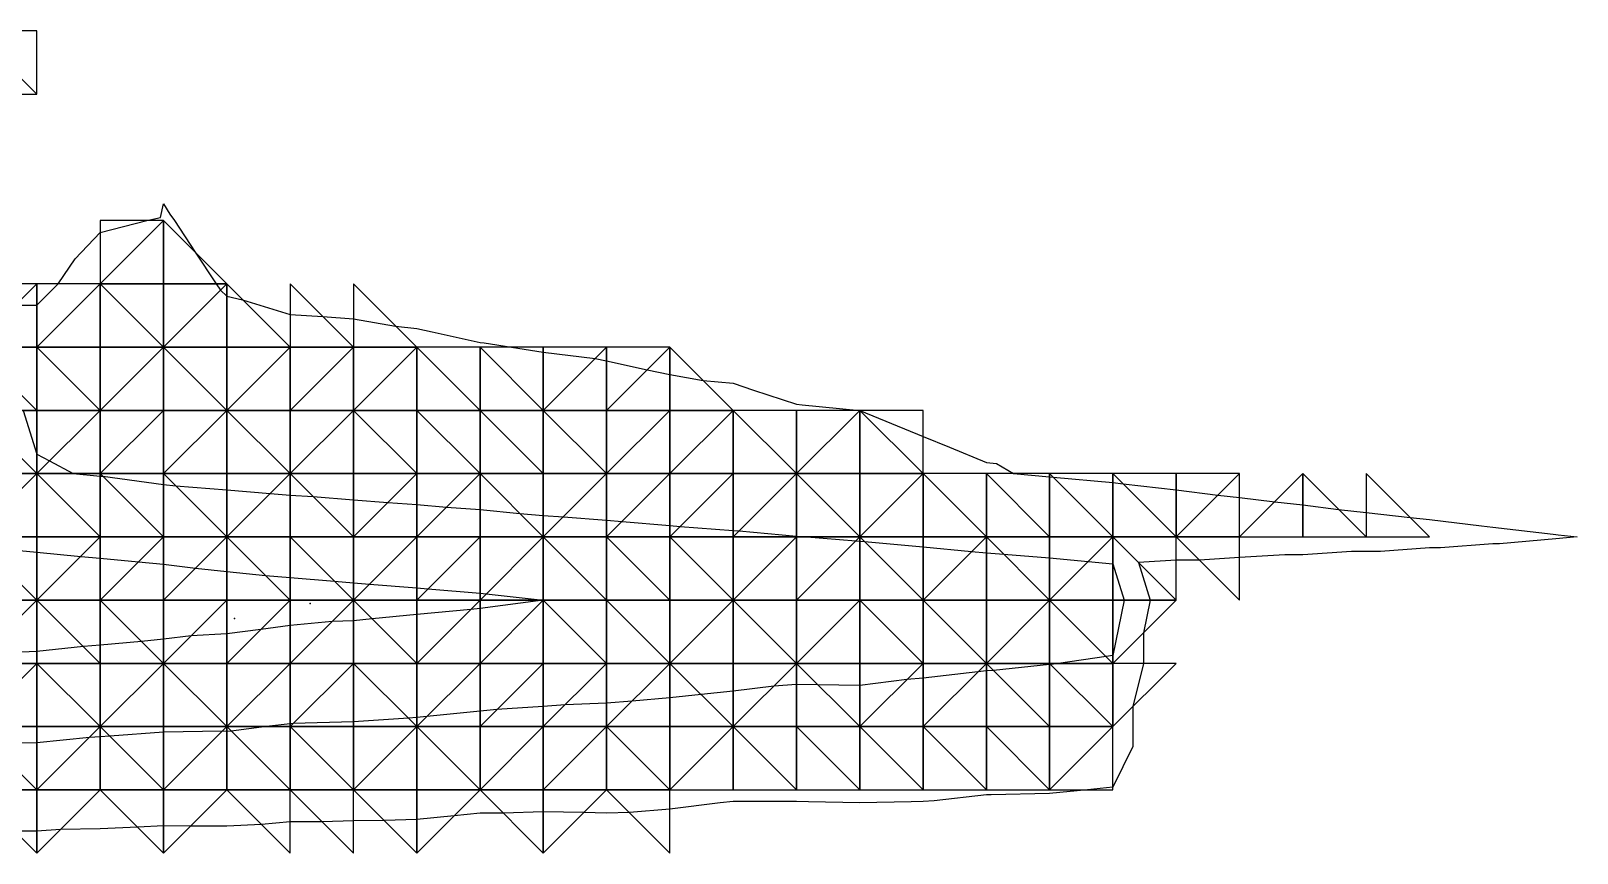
# Model space of a CAD drawing. Header units: metres. Extents: x 4732344 to 4732577, y 2266116 to 2266284.
# Drawn here: x 4732529.23 to 4732541.45, y 2266233.73 to 2266240.23 of the extents above; entities that cross this region are included whole.
import ezdxf

# ---------------------------------------------------------------- set-up
doc = ezdxf.new("R2010")
doc.units = ezdxf.units.M
doc.layers.add('TIN', color=5, linetype='Continuous')

msp = doc.modelspace()

# ---------------------------------------------------------------- linework, layer by layer
at = {"layer": 'corte', "color": 1}
for points in [[(4732529.11, 2266238.066, 1328.613), (4732529.279, 2266238.066, 1328.637), (4732529.446, 2266238.235, 1328.667), (4732529.582, 2266238.432, 1328.694), (4732529.779, 2266238.64, 1328.729), (4732530.147, 2266238.735, 1328.785), (4732530.254, 2266238.76, 1328.795), (4732530.279, 2266238.867, 1328.8), (4732530.329, 2266238.785, 1328.798), (4732530.365, 2266238.735, 1328.798), (4732530.529, 2266238.485, 1328.794), (4732530.696, 2266238.235, 1328.79), (4732530.729, 2266238.185, 1328.789), (4732530.779, 2266238.139, 1328.789), (4732530.904, 2266238.11, 1328.792), (4732531.279, 2266237.994, 1328.799), (4732531.538, 2266237.976, 1328.806), (4732531.779, 2266237.959, 1328.811), (4732532.112, 2266237.902, 1328.815), (4732532.279, 2266237.883, 1328.817), (4732532.4, 2266237.856, 1328.818), (4732532.779, 2266237.772, 1328.822), (4732532.813, 2266237.769, 1328.822), (4732533.029, 2266237.735, 1328.825), (4732533.279, 2266237.695, 1328.828), (4732533.69, 2266237.646, 1328.834), (4732533.779, 2266237.626, 1328.835), (4732534.1, 2266237.556, 1328.838), (4732534.279, 2266237.518, 1328.84), (4732534.542, 2266237.472, 1328.843), (4732534.779, 2266237.449, 1328.847), (4732534.94, 2266237.396, 1328.848), (4732535.279, 2266237.283, 1328.849), (4732535.324, 2266237.28, 1328.85), (4732535.779, 2266237.235, 1328.857), (4732536.279, 2266237.029, 1328.858), (4732536.487, 2266236.943, 1328.857), (4732536.779, 2266236.823, 1328.854), (4732536.858, 2266236.814, 1328.854), (4732536.993, 2266236.735, 1328.856), (4732537.279, 2266236.71, 1328.862), (4732537.307, 2266236.707, 1328.862), (4732537.779, 2266236.665, 1328.871), (4732537.859, 2266236.655, 1328.873), (4732538.279, 2266236.607, 1328.883), (4732538.609, 2266236.565, 1328.891), (4732538.779, 2266236.545, 1328.895), (4732539.057, 2266236.513, 1328.901), (4732539.279, 2266236.488, 1328.906), (4732539.562, 2266236.452, 1328.913), (4732539.779, 2266236.427, 1328.918), (4732540.127, 2266236.387, 1328.926), (4732540.279, 2266236.371, 1328.929), (4732540.691, 2266236.323, 1328.937), (4732540.779, 2266236.313, 1328.939), (4732541.257, 2266236.257, 1328.949), (4732541.279, 2266236.254, 1328.95), (4732541.296, 2266236.252, 1328.95), (4732541.446, 2266236.235, 1328.953), (4732541.279, 2266236.22, 1328.951), (4732540.833, 2266236.181, 1328.944), (4732540.779, 2266236.181, 1328.943), (4732540.366, 2266236.148, 1328.937), (4732540.279, 2266236.148, 1328.936), (4732539.894, 2266236.12, 1328.93), (4732539.779, 2266236.12, 1328.928), (4732539.664, 2266236.12, 1328.926), (4732539.279, 2266236.092, 1328.919), (4732539.136, 2266236.092, 1328.916), (4732538.779, 2266236.071, 1328.91), (4732538.463, 2266236.051, 1328.904), (4732538.279, 2266236.051, 1328.9), (4732537.981, 2266236.033, 1328.895), (4732538.073, 2266235.735, 1328.906), (4732538.021, 2266235.477, 1328.913), (4732538.021, 2266235.235, 1328.921), (4732537.937, 2266234.893, 1328.93), (4732537.937, 2266234.735, 1328.935), (4732537.937, 2266234.577, 1328.94), (4732537.779, 2266234.256, 1328.947), (4732537.579, 2266234.235, 1328.944), (4732537.279, 2266234.205, 1328.938), (4732536.818, 2266234.196, 1328.932), (4732536.779, 2266234.196, 1328.932), (4732536.367, 2266234.147, 1328.928), (4732536.279, 2266234.142, 1328.927), (4732536.185, 2266234.141, 1328.925), (4732535.779, 2266234.133, 1328.92), (4732535.373, 2266234.141, 1328.914), (4732535.279, 2266234.142, 1328.912), (4732535.188, 2266234.144, 1328.91), (4732534.779, 2266234.144, 1328.902), (4732534.677, 2266234.133, 1328.9), (4732534.279, 2266234.083, 1328.894), (4732533.959, 2266234.055, 1328.89), (4732533.779, 2266234.052, 1328.89), (4732533.599, 2266234.055, 1328.889), (4732533.279, 2266234.06, 1328.887), (4732532.964, 2266234.05, 1328.886)], [(4732529.169, 2266237.235, 1328.534), (4732529.279, 2266236.889, 1328.565), (4732529.379, 2266236.835, 1328.573), (4732529.565, 2266236.735, 1328.588), (4732529.779, 2266236.716, 1328.598), (4732529.8, 2266236.714, 1328.599), (4732530.279, 2266236.65, 1328.622), (4732530.375, 2266236.639, 1328.624), (4732530.779, 2266236.608, 1328.634), (4732531.122, 2266236.578, 1328.642), (4732531.279, 2266236.566, 1328.645), (4732531.461, 2266236.553, 1328.65), (4732531.779, 2266236.529, 1328.657), (4732532.052, 2266236.508, 1328.663), (4732532.279, 2266236.491, 1328.669), (4732532.515, 2266236.471, 1328.674), (4732532.779, 2266236.451, 1328.681), (4732533.094, 2266236.42, 1328.688), (4732533.279, 2266236.404, 1328.693), (4732533.438, 2266236.394, 1328.694), (4732533.779, 2266236.368, 1328.701), (4732533.901, 2266236.357, 1328.704), (4732534.279, 2266236.324, 1328.713), (4732534.361, 2266236.317, 1328.715), (4732534.779, 2266236.286, 1328.724), (4732534.826, 2266236.282, 1328.725), (4732535.279, 2266236.241, 1328.736), (4732535.362, 2266236.235, 1328.738), (4732535.748, 2266236.204, 1328.747), (4732535.779, 2266236.202, 1328.747), (4732535.816, 2266236.198, 1328.748), (4732536.279, 2266236.155, 1328.759), (4732536.663, 2266236.119, 1328.767), (4732536.779, 2266236.11, 1328.768), (4732536.917, 2266236.097, 1328.771), (4732537.279, 2266236.068, 1328.78), (4732537.584, 2266236.04, 1328.787), (4732537.779, 2266236.022, 1328.791), (4732537.867, 2266235.735, 1328.802), (4732537.779, 2266235.296, 1328.814), (4732537.725, 2266235.289, 1328.813), (4732537.35, 2266235.235, 1328.807), (4732537.288, 2266235.226, 1328.806), (4732537.279, 2266235.225, 1328.806), (4732536.836, 2266235.178, 1328.8), (4732536.779, 2266235.176, 1328.799), (4732536.712, 2266235.168, 1328.799), (4732536.279, 2266235.117, 1328.794), (4732536.151, 2266235.107, 1328.793), (4732535.779, 2266235.059, 1328.789), (4732535.449, 2266235.065, 1328.782), (4732535.279, 2266235.068, 1328.778), (4732535.099, 2266235.055, 1328.775), (4732534.779, 2266235.016, 1328.77), (4732534.525, 2266234.989, 1328.766), (4732534.279, 2266234.963, 1328.762), (4732533.981, 2266234.937, 1328.757), (4732533.779, 2266234.919, 1328.755), (4732533.452, 2266234.908, 1328.754), (4732533.279, 2266234.893, 1328.754), (4732532.913, 2266234.869, 1328.753), (4732532.779, 2266234.856, 1328.753), (4732532.359, 2266234.815, 1328.75)], [(4732528.861, 2266236.153, 1328.5), (4732529.279, 2266236.113, 1328.52), (4732529.625, 2266236.081, 1328.536), (4732529.779, 2266236.066, 1328.543), (4732530.081, 2266236.037, 1328.551), (4732530.279, 2266236.019, 1328.553), (4732530.532, 2266235.988, 1328.558), (4732530.779, 2266235.962, 1328.564), (4732531.085, 2266235.929, 1328.572), (4732531.279, 2266235.913, 1328.576), (4732531.63, 2266235.884, 1328.585), (4732531.779, 2266235.872, 1328.588), (4732531.906, 2266235.862, 1328.591), (4732532.279, 2266235.831, 1328.6), (4732532.368, 2266235.824, 1328.602), (4732532.779, 2266235.79, 1328.612), (4732532.828, 2266235.784, 1328.613), (4732533.279, 2266235.735, 1328.62), (4732532.779, 2266235.669, 1328.618), (4732532.706, 2266235.662, 1328.617), (4732532.279, 2266235.62, 1328.61), (4732531.928, 2266235.586, 1328.605), (4732531.779, 2266235.571, 1328.603), (4732531.61, 2266235.566, 1328.599), (4732531.279, 2266235.535, 1328.594), (4732531.047, 2266235.503, 1328.591), (4732530.779, 2266235.469, 1328.588), (4732530.496, 2266235.452, 1328.583), (4732530.279, 2266235.426, 1328.583), (4732530.106, 2266235.408, 1328.583), (4732529.779, 2266235.38, 1328.583), (4732529.647, 2266235.367, 1328.583), (4732529.279, 2266235.329, 1328.574), (4732528.855, 2266235.311, 1328.558)], [(4732532.359, 2266234.815, 1328.75), (4732532.279, 2266234.808, 1328.749), (4732532.213, 2266234.801, 1328.748), (4732531.779, 2266234.774, 1328.74), (4732531.303, 2266234.759, 1328.732), (4732531.279, 2266234.758, 1328.731), (4732531.092, 2266234.735, 1328.729), (4732530.814, 2266234.7, 1328.725), (4732530.779, 2266234.697, 1328.724), (4732530.742, 2266234.698, 1328.723), (4732530.279, 2266234.691, 1328.721), (4732529.854, 2266234.66, 1328.72), (4732529.779, 2266234.655, 1328.72), (4732529.693, 2266234.649, 1328.72), (4732529.279, 2266234.608, 1328.72), (4732528.911, 2266234.603, 1328.71)], [(4732532.964, 2266234.05, 1328.886), (4732532.779, 2266234.05, 1328.885), (4732532.574, 2266234.03, 1328.884), (4732532.279, 2266234.001, 1328.884), (4732532.021, 2266233.993, 1328.882), (4732531.779, 2266233.989, 1328.878), (4732531.533, 2266233.981, 1328.873), (4732531.279, 2266233.981, 1328.868), (4732531.054, 2266233.96, 1328.865), (4732530.779, 2266233.948, 1328.861), (4732530.492, 2266233.948, 1328.86), (4732530.279, 2266233.951, 1328.859), (4732530.075, 2266233.939, 1328.858), (4732529.779, 2266233.926, 1328.858), (4732529.466, 2266233.922, 1328.856), (4732529.279, 2266233.909, 1328.856), (4732529.105, 2266233.909, 1328.855)]]:
    msp.add_polyline3d(points, dxfattribs=at)
at = {"layer": 'corte_centroid', "color": 2}
for p in [(4732531.438, 2266235.708, 1328.789), (4732530.84, 2266235.589, 1328.683)]:
    msp.add_point(p, dxfattribs=at)
at = {"layer": 'TIN', "color": 5}
for points in [[(4732528.779, 2266240.235, 0.117), (4732528.779, 2266239.735, 0.113), (4732529.279, 2266239.735, 0.096)], [(4732529.279, 2266239.735, 0.096), (4732529.279, 2266240.235, 0.092), (4732528.779, 2266240.235, 0.117)], [(4732529.779, 2266238.735, -0.086), (4732529.779, 2266238.235, -0.16), (4732530.279, 2266238.735, -0.105)], [(4732530.279, 2266238.735, -0.105), (4732529.779, 2266238.235, -0.16), (4732530.279, 2266238.235, -0.125)], [(4732530.279, 2266238.235, -0.125), (4732530.779, 2266238.235, -0.095), (4732530.279, 2266238.735, -0.105)], [(4732529.279, 2266238.235, -0.07), (4732528.779, 2266237.735, -0.159), (4732529.279, 2266237.735, -0.159)], [(4732528.779, 2266238.235, -0.078), (4732528.779, 2266237.735, -0.159), (4732529.279, 2266238.235, -0.07)], [(4732529.779, 2266238.235, -0.16), (4732529.279, 2266237.735, -0.159), (4732529.779, 2266237.735, -0.171)], [(4732529.779, 2266238.235, -0.16), (4732529.279, 2266238.235, -0.07), (4732529.279, 2266237.735, -0.159)], [(4732529.779, 2266237.735, -0.171), (4732530.279, 2266237.735, -0.145), (4732529.779, 2266238.235, -0.16)], [(4732529.779, 2266238.235, -0.16), (4732530.279, 2266237.735, -0.145), (4732530.279, 2266238.235, -0.125)], [(4732530.779, 2266237.735, -0.121), (4732530.779, 2266238.235, -0.095), (4732530.279, 2266237.735, -0.145)], [(4732530.279, 2266237.735, -0.145), (4732530.779, 2266238.235, -0.095), (4732530.279, 2266238.235, -0.125)], [(4732530.779, 2266238.235, -0.095), (4732530.779, 2266237.735, -0.121), (4732531.279, 2266237.735, -0.115)], [(4732531.279, 2266237.735, -0.115), (4732531.779, 2266237.735, -0.113), (4732531.279, 2266238.235, -0.086)], [(4732531.779, 2266238.235, -0.084), (4732531.779, 2266237.735, -0.113), (4732532.279, 2266237.735, -0.108)], [(4732529.279, 2266237.735, -0.159), (4732528.779, 2266237.735, -0.159), (4732529.279, 2266237.235, -0.191)], [(4732529.279, 2266237.235, -0.191), (4732528.779, 2266237.735, -0.159), (4732528.779, 2266237.235, -0.232)], [(4732529.279, 2266237.735, -0.159), (4732529.279, 2266237.235, -0.191), (4732529.779, 2266237.235, -0.184)], [(4732529.779, 2266237.735, -0.171), (4732529.279, 2266237.735, -0.159), (4732529.779, 2266237.235, -0.184)], [(4732530.279, 2266237.235, -0.164), (4732530.279, 2266237.735, -0.145), (4732529.779, 2266237.235, -0.184)], [(4732529.779, 2266237.235, -0.184), (4732530.279, 2266237.735, -0.145), (4732529.779, 2266237.735, -0.171)], [(4732530.779, 2266237.735, -0.121), (4732530.279, 2266237.735, -0.145), (4732530.779, 2266237.235, -0.151)], [(4732530.779, 2266237.235, -0.151), (4732530.279, 2266237.735, -0.145), (4732530.279, 2266237.235, -0.164)], [(4732530.779, 2266237.235, -0.151), (4732531.279, 2266237.235, -0.145), (4732531.279, 2266237.735, -0.115)], [(4732531.279, 2266237.735, -0.115), (4732530.779, 2266237.735, -0.121), (4732530.779, 2266237.235, -0.151)], [(4732531.279, 2266237.235, -0.145), (4732531.779, 2266237.735, -0.113), (4732531.279, 2266237.735, -0.115)], [(4732531.779, 2266237.235, -0.141), (4732531.779, 2266237.735, -0.113), (4732531.279, 2266237.235, -0.145)], [(4732532.279, 2266237.735, -0.108), (4732531.779, 2266237.735, -0.113), (4732531.779, 2266237.235, -0.141)], [(4732531.779, 2266237.235, -0.141), (4732532.279, 2266237.235, -0.134), (4732532.279, 2266237.735, -0.108)], [(4732532.279, 2266237.735, -0.108), (4732532.279, 2266237.235, -0.134), (4732532.779, 2266237.235, -0.128)], [(4732532.779, 2266237.235, -0.128), (4732532.779, 2266237.735, -0.102), (4732532.279, 2266237.735, -0.108)], [(4732533.279, 2266237.235, -0.123), (4732532.779, 2266237.735, -0.102), (4732532.779, 2266237.235, -0.128)], [(4732533.279, 2266237.735, -0.098), (4732532.779, 2266237.735, -0.102), (4732533.279, 2266237.235, -0.123)], [(4732533.279, 2266237.235, -0.123), (4732533.779, 2266237.735, -0.095), (4732533.279, 2266237.735, -0.098)], [(4732533.279, 2266237.235, -0.123), (4732533.779, 2266237.235, -0.118), (4732533.779, 2266237.735, -0.095)], [(4732533.779, 2266237.235, -0.118), (4732534.279, 2266237.735, -0.09), (4732533.779, 2266237.735, -0.095)], [(4732534.279, 2266237.235, -0.113), (4732534.279, 2266237.735, -0.09), (4732533.779, 2266237.235, -0.118)], [(4732534.279, 2266237.235, -0.113), (4732534.779, 2266237.235, -0.109), (4732534.279, 2266237.735, -0.09)], [(4732528.779, 2266237.235, -0.232), (4732528.779, 2266236.735, -0.211), (4732529.279, 2266236.735, -0.204)], [(4732529.279, 2266236.735, -0.204), (4732529.279, 2266237.235, -0.191), (4732528.779, 2266237.235, -0.232)], [(4732529.279, 2266236.735, -0.204), (4732529.779, 2266237.235, -0.184), (4732529.279, 2266237.235, -0.191)], [(4732529.279, 2266236.735, -0.204), (4732529.779, 2266236.735, -0.197), (4732529.779, 2266237.235, -0.184)], [(4732530.279, 2266236.735, -0.186), (4732530.279, 2266237.235, -0.164), (4732529.779, 2266236.735, -0.197)], [(4732530.279, 2266237.235, -0.164), (4732529.779, 2266237.235, -0.184), (4732529.779, 2266236.735, -0.197)], [(4732530.279, 2266236.735, -0.186), (4732530.779, 2266236.735, -0.18), (4732530.779, 2266237.235, -0.151)], [(4732530.779, 2266237.235, -0.151), (4732530.279, 2266237.235, -0.164), (4732530.279, 2266236.735, -0.186)], [(4732531.279, 2266237.235, -0.145), (4732530.779, 2266237.235, -0.151), (4732531.279, 2266236.735, -0.173)], [(4732531.279, 2266236.735, -0.173), (4732530.779, 2266237.235, -0.151), (4732530.779, 2266236.735, -0.18)], [(4732531.779, 2266237.235, -0.141), (4732531.279, 2266237.235, -0.145), (4732531.279, 2266236.735, -0.173)], [(4732531.279, 2266236.735, -0.173), (4732531.779, 2266236.735, -0.167), (4732531.779, 2266237.235, -0.141)], [(4732531.779, 2266237.235, -0.141), (4732531.779, 2266236.735, -0.167), (4732532.279, 2266236.735, -0.161)], [(4732532.279, 2266236.735, -0.161), (4732532.279, 2266237.235, -0.134), (4732531.779, 2266237.235, -0.141)], [(4732532.279, 2266237.235, -0.134), (4732532.279, 2266236.735, -0.161), (4732532.779, 2266236.735, -0.154)], [(4732532.779, 2266237.235, -0.128), (4732532.279, 2266237.235, -0.134), (4732532.779, 2266236.735, -0.154)], [(4732533.279, 2266236.735, -0.147), (4732533.279, 2266237.235, -0.123), (4732532.779, 2266237.235, -0.128)], [(4732532.779, 2266237.235, -0.128), (4732532.779, 2266236.735, -0.154), (4732533.279, 2266236.735, -0.147)], [(4732533.779, 2266237.235, -0.118), (4732533.279, 2266237.235, -0.123), (4732533.779, 2266236.735, -0.142)], [(4732533.279, 2266237.235, -0.123), (4732533.279, 2266236.735, -0.147), (4732533.779, 2266236.735, -0.142)], [(4732533.779, 2266236.735, -0.142), (4732534.279, 2266236.735, -0.135), (4732534.279, 2266237.235, -0.113)], [(4732534.279, 2266237.235, -0.113), (4732533.779, 2266237.235, -0.118), (4732533.779, 2266236.735, -0.142)], [(4732534.279, 2266237.235, -0.113), (4732534.279, 2266236.735, -0.135), (4732534.779, 2266237.235, -0.109)], [(4732534.779, 2266237.235, -0.109), (4732534.279, 2266236.735, -0.135), (4732534.779, 2266236.735, -0.129)], [(4732534.779, 2266237.235, -0.109), (4732535.279, 2266236.735, -0.122), (4732535.279, 2266237.235, -0.102)], [(4732534.779, 2266236.735, -0.129), (4732535.279, 2266236.735, -0.122), (4732534.779, 2266237.235, -0.109)], [(4732535.779, 2266237.235, -0.1), (4732535.279, 2266237.235, -0.102), (4732535.279, 2266236.735, -0.122)], [(4732535.779, 2266236.735, -0.117), (4732535.779, 2266237.235, -0.1), (4732535.279, 2266236.735, -0.122)], [(4732536.279, 2266236.735, -0.11), (4732536.279, 2266237.235, -0.093), (4732535.779, 2266237.235, -0.1)], [(4732536.279, 2266236.735, -0.11), (4732535.779, 2266237.235, -0.1), (4732535.779, 2266236.735, -0.117)], [(4732528.779, 2266236.735, -0.211), (4732528.779, 2266236.235, -0.289), (4732529.279, 2266236.735, -0.204)], [(4732529.279, 2266236.735, -0.204), (4732528.779, 2266236.235, -0.289), (4732529.279, 2266236.235, -0.282)], [(4732529.279, 2266236.735, -0.204), (4732529.279, 2266236.235, -0.282), (4732529.779, 2266236.235, -0.275)], [(4732529.779, 2266236.235, -0.275), (4732529.779, 2266236.735, -0.197), (4732529.279, 2266236.735, -0.204)], [(4732529.779, 2266236.235, -0.275), (4732530.279, 2266236.235, -0.268), (4732529.779, 2266236.735, -0.197)], [(4732529.779, 2266236.735, -0.197), (4732530.279, 2266236.235, -0.268), (4732530.279, 2266236.735, -0.186)], [(4732530.279, 2266236.735, -0.186), (4732530.279, 2266236.235, -0.268), (4732530.779, 2266236.235, -0.259)], [(4732530.779, 2266236.235, -0.259), (4732530.779, 2266236.735, -0.18), (4732530.279, 2266236.735, -0.186)], [(4732530.779, 2266236.735, -0.18), (4732530.779, 2266236.235, -0.259), (4732531.279, 2266236.735, -0.173)], [(4732531.279, 2266236.735, -0.173), (4732530.779, 2266236.235, -0.259), (4732531.279, 2266236.235, -0.253)], [(4732531.279, 2266236.235, -0.253), (4732531.779, 2266236.235, -0.247), (4732531.279, 2266236.735, -0.173)], [(4732531.279, 2266236.735, -0.173), (4732531.779, 2266236.235, -0.247), (4732531.779, 2266236.735, -0.167)], [(4732531.779, 2266236.735, -0.167), (4732531.779, 2266236.235, -0.247), (4732532.279, 2266236.735, -0.161)], [(4732532.279, 2266236.735, -0.161), (4732531.779, 2266236.235, -0.247), (4732532.279, 2266236.235, -0.241)], [(4732532.779, 2266236.735, -0.154), (4732532.279, 2266236.735, -0.161), (4732532.279, 2266236.235, -0.241)], [(4732532.279, 2266236.235, -0.241), (4732532.779, 2266236.235, -0.235), (4732532.779, 2266236.735, -0.154)], [(4732533.279, 2266236.235, -0.227), (4732532.779, 2266236.735, -0.154), (4732532.779, 2266236.235, -0.235)], [(4732533.279, 2266236.235, -0.227), (4732533.279, 2266236.735, -0.147), (4732532.779, 2266236.735, -0.154)], [(4732533.279, 2266236.235, -0.227), (4732533.779, 2266236.735, -0.142), (4732533.279, 2266236.735, -0.147)], [(4732533.279, 2266236.235, -0.227), (4732533.779, 2266236.235, -0.221), (4732533.779, 2266236.735, -0.142)], [(4732533.779, 2266236.235, -0.221), (4732534.279, 2266236.235, -0.214), (4732534.279, 2266236.735, -0.135)], [(4732534.279, 2266236.735, -0.135), (4732533.779, 2266236.735, -0.142), (4732533.779, 2266236.235, -0.221)], [(4732534.279, 2266236.235, -0.214), (4732534.779, 2266236.235, -0.208), (4732534.779, 2266236.735, -0.129)], [(4732534.779, 2266236.735, -0.129), (4732534.279, 2266236.735, -0.135), (4732534.279, 2266236.235, -0.214)], [(4732535.279, 2266236.735, -0.122), (4732534.779, 2266236.235, -0.208), (4732535.279, 2266236.235, -0.201)], [(4732534.779, 2266236.735, -0.129), (4732534.779, 2266236.235, -0.208), (4732535.279, 2266236.735, -0.122)], [(4732535.779, 2266236.235, -0.195), (4732535.279, 2266236.735, -0.122), (4732535.279, 2266236.235, -0.201)], [(4732535.779, 2266236.735, -0.117), (4732535.279, 2266236.735, -0.122), (4732535.779, 2266236.235, -0.195)], [(4732536.279, 2266236.735, -0.11), (4732535.779, 2266236.235, -0.195), (4732536.279, 2266236.235, -0.188)], [(4732535.779, 2266236.735, -0.117), (4732535.779, 2266236.235, -0.195), (4732536.279, 2266236.735, -0.11)], [(4732536.279, 2266236.235, -0.188), (4732536.779, 2266236.235, -0.181), (4732536.279, 2266236.735, -0.11)], [(4732536.779, 2266236.235, -0.181), (4732536.779, 2266236.735, -0.103), (4732536.279, 2266236.735, -0.11)], [(4732537.279, 2266236.235, -0.175), (4732537.279, 2266236.735, -0.096), (4732536.779, 2266236.735, -0.103)], [(4732536.779, 2266236.735, -0.103), (4732536.779, 2266236.235, -0.181), (4732537.279, 2266236.235, -0.175)], [(4732537.279, 2266236.235, -0.175), (4732537.779, 2266236.235, -0.168), (4732537.279, 2266236.735, -0.096)], [(4732537.279, 2266236.735, -0.096), (4732537.779, 2266236.235, -0.168), (4732537.779, 2266236.735, -0.089)], [(4732537.779, 2266236.735, -0.089), (4732537.779, 2266236.235, -0.168), (4732538.279, 2266236.235, -0.158)], [(4732538.279, 2266236.235, -0.158), (4732538.279, 2266236.735, -0.08), (4732537.779, 2266236.735, -0.089)], [(4732538.779, 2266236.735, -0.07), (4732538.279, 2266236.735, -0.08), (4732538.279, 2266236.235, -0.158)], [(4732538.279, 2266236.235, -0.158), (4732538.779, 2266236.235, -0.149), (4732538.779, 2266236.735, -0.07)], [(4732538.779, 2266236.235, -0.149), (4732539.279, 2266236.235, -0.14), (4732539.279, 2266236.735, -0.061)], [(4732539.279, 2266236.735, -0.061), (4732539.279, 2266236.235, -0.14), (4732539.779, 2266236.235, -0.13)], [(4732539.779, 2266236.735, -0.052), (4732539.779, 2266236.235, -0.13), (4732540.279, 2266236.235, -0.121)], [(4732529.279, 2266235.735, -0.356), (4732528.779, 2266236.235, -0.289), (4732528.779, 2266235.735, -0.363)], [(4732529.279, 2266236.235, -0.282), (4732528.779, 2266236.235, -0.289), (4732529.279, 2266235.735, -0.356)], [(4732529.279, 2266235.735, -0.356), (4732529.779, 2266235.735, -0.349), (4732529.779, 2266236.235, -0.275)], [(4732529.779, 2266236.235, -0.275), (4732529.279, 2266236.235, -0.282), (4732529.279, 2266235.735, -0.356)], [(4732530.279, 2266235.735, -0.342), (4732530.279, 2266236.235, -0.268), (4732529.779, 2266235.735, -0.349)], [(4732529.779, 2266235.735, -0.349), (4732530.279, 2266236.235, -0.268), (4732529.779, 2266236.235, -0.275)], [(4732530.279, 2266235.735, -0.342), (4732530.779, 2266235.735, -0.334), (4732530.779, 2266236.235, -0.259)], [(4732530.779, 2266236.235, -0.259), (4732530.279, 2266236.235, -0.268), (4732530.279, 2266235.735, -0.342)], [(4732530.779, 2266235.735, -0.334), (4732531.279, 2266235.735, -0.326), (4732530.779, 2266236.235, -0.259)], [(4732530.779, 2266236.235, -0.259), (4732531.279, 2266235.735, -0.326), (4732531.279, 2266236.235, -0.253)], [(4732531.279, 2266236.235, -0.253), (4732531.279, 2266235.735, -0.326), (4732531.779, 2266235.735, -0.32)], [(4732531.779, 2266235.735, -0.32), (4732531.779, 2266236.235, -0.247), (4732531.279, 2266236.235, -0.253)], [(4732531.779, 2266235.735, -0.32), (4732532.279, 2266235.735, -0.314), (4732532.279, 2266236.235, -0.241)], [(4732532.279, 2266236.235, -0.241), (4732531.779, 2266236.235, -0.247), (4732531.779, 2266235.735, -0.32)], [(4732532.279, 2266235.735, -0.314), (4732532.779, 2266235.735, -0.308), (4732532.779, 2266236.235, -0.235)], [(4732532.279, 2266236.235, -0.241), (4732532.279, 2266235.735, -0.314), (4732532.779, 2266236.235, -0.235)], [(4732532.779, 2266235.735, -0.308), (4732533.279, 2266235.735, -0.3), (4732533.279, 2266236.235, -0.227)], [(4732533.279, 2266236.235, -0.227), (4732532.779, 2266236.235, -0.235), (4732532.779, 2266235.735, -0.308)], [(4732533.279, 2266236.235, -0.227), (4732533.279, 2266235.735, -0.3), (4732533.779, 2266235.735, -0.295)], [(4732533.779, 2266235.735, -0.295), (4732533.779, 2266236.235, -0.221), (4732533.279, 2266236.235, -0.227)], [(4732533.779, 2266236.235, -0.221), (4732533.779, 2266235.735, -0.295), (4732534.279, 2266235.735, -0.288)], [(4732534.279, 2266235.735, -0.288), (4732534.279, 2266236.235, -0.214), (4732533.779, 2266236.235, -0.221)], [(4732534.279, 2266236.235, -0.214), (4732534.779, 2266235.735, -0.282), (4732534.779, 2266236.235, -0.208)], [(4732534.279, 2266235.735, -0.288), (4732534.779, 2266235.735, -0.282), (4732534.279, 2266236.235, -0.214)], [(4732535.279, 2266236.235, -0.201), (4732534.779, 2266236.235, -0.208), (4732534.779, 2266235.735, -0.282)], [(4732535.279, 2266235.735, -0.275), (4732535.279, 2266236.235, -0.201), (4732534.779, 2266235.735, -0.282)], [(4732535.779, 2266236.235, -0.195), (4732535.279, 2266236.235, -0.201), (4732535.279, 2266235.735, -0.275)], [(4732535.279, 2266235.735, -0.275), (4732535.779, 2266235.735, -0.27), (4732535.779, 2266236.235, -0.195)], [(4732535.779, 2266236.235, -0.195), (4732536.279, 2266235.735, -0.263), (4732536.279, 2266236.235, -0.188)], [(4732535.779, 2266236.235, -0.195), (4732535.779, 2266235.735, -0.27), (4732536.279, 2266235.735, -0.263)], [(4732536.279, 2266236.235, -0.188), (4732536.279, 2266235.735, -0.263), (4732536.779, 2266236.235, -0.181)], [(4732536.779, 2266236.235, -0.181), (4732536.279, 2266235.735, -0.263), (4732536.779, 2266235.735, -0.257)], [(4732537.279, 2266235.735, -0.25), (4732536.779, 2266236.235, -0.181), (4732536.779, 2266235.735, -0.257)], [(4732537.279, 2266236.235, -0.175), (4732536.779, 2266236.235, -0.181), (4732537.279, 2266235.735, -0.25)], [(4732537.279, 2266235.735, -0.25), (4732537.779, 2266236.235, -0.168), (4732537.279, 2266236.235, -0.175)], [(4732537.779, 2266235.735, -0.243), (4732537.779, 2266236.235, -0.168), (4732537.279, 2266235.735, -0.25)], [(4732538.279, 2266235.735), (4732537.779, 2266236.235, -0.168), (4732537.779, 2266235.735, -0.243)], [(4732538.279, 2266235.735), (4732538.279, 2266236.235, -0.158), (4732537.779, 2266236.235, -0.168)], [(4732538.779, 2266236.235, -0.149), (4732538.279, 2266236.235, -0.158), (4732538.779, 2266235.735)], [(4732529.279, 2266235.735, -0.356), (4732528.779, 2266235.735, -0.363), (4732528.779, 2266235.235, -0.29)], [(4732528.779, 2266235.235, -0.29), (4732529.279, 2266235.235, -0.287), (4732529.279, 2266235.735, -0.356)], [(4732529.279, 2266235.735, -0.356), (4732529.279, 2266235.235, -0.287), (4732529.779, 2266235.235, -0.28)], [(4732529.779, 2266235.235, -0.28), (4732529.779, 2266235.735, -0.349), (4732529.279, 2266235.735, -0.356)], [(4732530.279, 2266235.735, -0.342), (4732529.779, 2266235.735, -0.349), (4732530.279, 2266235.235, -0.274)], [(4732530.279, 2266235.235, -0.274), (4732529.779, 2266235.735, -0.349), (4732529.779, 2266235.235, -0.28)], [(4732530.279, 2266235.235, -0.274), (4732530.779, 2266235.735, -0.334), (4732530.279, 2266235.735, -0.342)], [(4732530.279, 2266235.235, -0.274), (4732530.779, 2266235.235, -0.27), (4732530.779, 2266235.735, -0.334)], [(4732530.779, 2266235.235, -0.27), (4732531.279, 2266235.735, -0.326), (4732530.779, 2266235.735, -0.334)], [(4732531.279, 2266235.235, -0.261), (4732531.279, 2266235.735, -0.326), (4732530.779, 2266235.235, -0.27)], [(4732531.279, 2266235.235, -0.261), (4732531.779, 2266235.235, -0.259), (4732531.779, 2266235.735, -0.32)], [(4732531.779, 2266235.735, -0.32), (4732531.279, 2266235.735, -0.326), (4732531.279, 2266235.235, -0.261)], [(4732531.779, 2266235.735, -0.32), (4732531.779, 2266235.235, -0.259), (4732532.279, 2266235.235, -0.253)], [(4732532.279, 2266235.235, -0.253), (4732532.279, 2266235.735, -0.314), (4732531.779, 2266235.735, -0.32)], [(4732532.779, 2266235.735, -0.308), (4732532.279, 2266235.235, -0.253), (4732532.779, 2266235.235, -0.247)], [(4732532.779, 2266235.735, -0.308), (4732532.279, 2266235.735, -0.314), (4732532.279, 2266235.235, -0.253)], [(4732532.779, 2266235.235, -0.247), (4732533.279, 2266235.235, -0.241), (4732533.279, 2266235.735, -0.3)], [(4732533.279, 2266235.735, -0.3), (4732532.779, 2266235.735, -0.308), (4732532.779, 2266235.235, -0.247)], [(4732533.779, 2266235.235, -0.236), (4732533.279, 2266235.735, -0.3), (4732533.279, 2266235.235, -0.241)], [(4732533.779, 2266235.735, -0.295), (4732533.279, 2266235.735, -0.3), (4732533.779, 2266235.235, -0.236)], [(4732533.779, 2266235.735, -0.295), (4732533.779, 2266235.235, -0.236), (4732534.279, 2266235.235, -0.231)], [(4732534.279, 2266235.735, -0.288), (4732533.779, 2266235.735, -0.295), (4732534.279, 2266235.235, -0.231)], [(4732534.279, 2266235.235, -0.231), (4732534.779, 2266235.735, -0.282), (4732534.279, 2266235.735, -0.288)], [(4732534.279, 2266235.235, -0.231), (4732534.779, 2266235.235, -0.225), (4732534.779, 2266235.735, -0.282)], [(4732535.279, 2266235.735, -0.275), (4732534.779, 2266235.735, -0.282), (4732535.279, 2266235.235, -0.218)], [(4732534.779, 2266235.735, -0.282), (4732534.779, 2266235.235, -0.225), (4732535.279, 2266235.235, -0.218)], [(4732535.279, 2266235.235, -0.218), (4732535.779, 2266235.735, -0.27), (4732535.279, 2266235.735, -0.275)], [(4732535.779, 2266235.235, -0.219), (4732535.779, 2266235.735, -0.27), (4732535.279, 2266235.235, -0.218)], [(4732536.279, 2266235.235, -0.212), (4732536.279, 2266235.735, -0.263), (4732535.779, 2266235.735, -0.27)], [(4732535.779, 2266235.235, -0.219), (4732536.279, 2266235.235, -0.212), (4732535.779, 2266235.735, -0.27)], [(4732536.779, 2266235.735, -0.257), (4732536.279, 2266235.735, -0.263), (4732536.779, 2266235.235, -0.206)], [(4732536.779, 2266235.235, -0.206), (4732536.279, 2266235.735, -0.263), (4732536.279, 2266235.235, -0.212)], [(4732536.779, 2266235.235, -0.206), (4732537.279, 2266235.735, -0.25), (4732536.779, 2266235.735, -0.257)], [(4732537.279, 2266235.235, -0.201), (4732537.279, 2266235.735, -0.25), (4732536.779, 2266235.235, -0.206)], [(4732537.279, 2266235.735, -0.25), (4732537.779, 2266235.235, -0.194), (4732537.779, 2266235.735, -0.243)], [(4732537.279, 2266235.235, -0.201), (4732537.779, 2266235.235, -0.194), (4732537.279, 2266235.735, -0.25)], [(4732537.779, 2266235.735, -0.243), (4732537.779, 2266235.235, -0.194), (4732538.279, 2266235.735)], [(4732529.279, 2266235.235, -0.287), (4732528.779, 2266234.735, -0.219), (4732529.279, 2266234.735, -0.218)], [(4732528.779, 2266235.235, -0.29), (4732528.779, 2266234.735, -0.219), (4732529.279, 2266235.235, -0.287)], [(4732529.279, 2266234.735, -0.218), (4732529.779, 2266234.735, -0.211), (4732529.279, 2266235.235, -0.287)], [(4732529.779, 2266234.735, -0.211), (4732529.779, 2266235.235, -0.28), (4732529.279, 2266235.235, -0.287)], [(4732530.279, 2266235.235, -0.274), (4732529.779, 2266234.735, -0.211), (4732530.279, 2266234.735, -0.206)], [(4732530.279, 2266235.235, -0.274), (4732529.779, 2266235.235, -0.28), (4732529.779, 2266234.735, -0.211)], [(4732530.779, 2266235.235, -0.27), (4732530.279, 2266235.235, -0.274), (4732530.779, 2266234.735, -0.205)], [(4732530.779, 2266234.735, -0.205), (4732530.279, 2266235.235, -0.274), (4732530.279, 2266234.735, -0.206)], [(4732530.779, 2266234.735, -0.205), (4732531.279, 2266234.735, -0.197), (4732531.279, 2266235.235, -0.261)], [(4732531.279, 2266235.235, -0.261), (4732530.779, 2266235.235, -0.27), (4732530.779, 2266234.735, -0.205)], [(4732531.779, 2266234.735, -0.195), (4732531.779, 2266235.235, -0.259), (4732531.279, 2266234.735, -0.197)], [(4732531.279, 2266234.735, -0.197), (4732531.779, 2266235.235, -0.259), (4732531.279, 2266235.235, -0.261)], [(4732531.779, 2266235.235, -0.259), (4732532.279, 2266234.735, -0.191), (4732532.279, 2266235.235, -0.253)], [(4732531.779, 2266234.735, -0.195), (4732532.279, 2266234.735, -0.191), (4732531.779, 2266235.235, -0.259)], [(4732532.779, 2266234.735, -0.185), (4732532.779, 2266235.235, -0.247), (4732532.279, 2266234.735, -0.191)], [(4732532.779, 2266235.235, -0.247), (4732532.279, 2266235.235, -0.253), (4732532.279, 2266234.735, -0.191)], [(4732532.779, 2266234.735, -0.185), (4732533.279, 2266234.735, -0.181), (4732533.279, 2266235.235, -0.241)], [(4732533.279, 2266235.235, -0.241), (4732532.779, 2266235.235, -0.247), (4732532.779, 2266234.735, -0.185)], [(4732533.779, 2266235.235, -0.236), (4732533.279, 2266235.235, -0.241), (4732533.279, 2266234.735, -0.181)], [(4732533.279, 2266234.735, -0.181), (4732533.779, 2266234.735, -0.179), (4732533.779, 2266235.235, -0.236)], [(4732534.279, 2266235.235, -0.231), (4732533.779, 2266234.735, -0.179), (4732534.279, 2266234.735, -0.174)], [(4732534.279, 2266235.235, -0.231), (4732533.779, 2266235.235, -0.236), (4732533.779, 2266234.735, -0.179)], [(4732534.779, 2266235.235, -0.225), (4732534.279, 2266235.235, -0.231), (4732534.779, 2266234.735, -0.168)], [(4732534.779, 2266234.735, -0.168), (4732534.279, 2266235.235, -0.231), (4732534.279, 2266234.735, -0.174)], [(4732535.279, 2266234.735, -0.164), (4732535.279, 2266235.235, -0.218), (4732534.779, 2266234.735, -0.168)], [(4732534.779, 2266234.735, -0.168), (4732535.279, 2266235.235, -0.218), (4732534.779, 2266235.235, -0.225)], [(4732535.279, 2266235.235, -0.218), (4732535.779, 2266234.735, -0.165), (4732535.779, 2266235.235, -0.219)], [(4732535.279, 2266235.235, -0.218), (4732535.279, 2266234.735, -0.164), (4732535.779, 2266234.735, -0.165)], [(4732535.779, 2266234.735, -0.165), (4732536.279, 2266234.735, -0.161), (4732536.279, 2266235.235, -0.212)], [(4732535.779, 2266234.735, -0.165), (4732536.279, 2266235.235, -0.212), (4732535.779, 2266235.235, -0.219)], [(4732536.279, 2266235.235, -0.212), (4732536.279, 2266234.735, -0.161), (4732536.779, 2266235.235, -0.206)], [(4732536.779, 2266235.235, -0.206), (4732536.279, 2266234.735, -0.161), (4732536.779, 2266234.735, -0.155)], [(4732536.779, 2266235.235, -0.206), (4732536.779, 2266234.735, -0.155), (4732537.279, 2266234.735, -0.153)], [(4732537.279, 2266234.735, -0.153), (4732537.279, 2266235.235, -0.201), (4732536.779, 2266235.235, -0.206)], [(4732537.779, 2266234.735, -0.146), (4732537.279, 2266235.235, -0.201), (4732537.279, 2266234.735, -0.153)], [(4732537.779, 2266234.735, -0.146), (4732537.779, 2266235.235, -0.194), (4732537.279, 2266235.235, -0.201)], [(4732537.779, 2266234.735, -0.146), (4732538.279, 2266235.235), (4732537.779, 2266235.235, -0.194)], [(4732529.279, 2266234.735, -0.218), (4732528.779, 2266234.735, -0.219), (4732529.279, 2266234.235, -0.147)], [(4732529.279, 2266234.235, -0.147), (4732528.779, 2266234.735, -0.219), (4732528.779, 2266234.235, -0.147)], [(4732529.779, 2266234.235, -0.142), (4732529.779, 2266234.735, -0.211), (4732529.279, 2266234.235, -0.147)], [(4732529.279, 2266234.235, -0.147), (4732529.779, 2266234.735, -0.211), (4732529.279, 2266234.735, -0.218)], [(4732530.279, 2266234.235, -0.138), (4732529.779, 2266234.735, -0.211), (4732529.779, 2266234.235, -0.142)], [(4732530.279, 2266234.735, -0.206), (4732529.779, 2266234.735, -0.211), (4732530.279, 2266234.235, -0.138)], [(4732530.279, 2266234.735, -0.206), (4732530.279, 2266234.235, -0.138), (4732530.779, 2266234.735, -0.205)], [(4732530.279, 2266234.235, -0.138), (4732530.779, 2266234.235, -0.139), (4732530.779, 2266234.735, -0.205)], [(4732531.279, 2266234.235, -0.133), (4732531.279, 2266234.735, -0.197), (4732530.779, 2266234.735, -0.205)], [(4732530.779, 2266234.735, -0.205), (4732530.779, 2266234.235, -0.139), (4732531.279, 2266234.235, -0.133)], [(4732531.279, 2266234.235, -0.133), (4732531.779, 2266234.235, -0.131), (4732531.279, 2266234.735, -0.197)], [(4732531.279, 2266234.735, -0.197), (4732531.779, 2266234.235, -0.131), (4732531.779, 2266234.735, -0.195)], [(4732532.279, 2266234.735, -0.191), (4732531.779, 2266234.235, -0.131), (4732532.279, 2266234.235, -0.129)], [(4732531.779, 2266234.735, -0.195), (4732531.779, 2266234.235, -0.131), (4732532.279, 2266234.735, -0.191)], [(4732532.279, 2266234.735, -0.191), (4732532.779, 2266234.235, -0.123), (4732532.779, 2266234.735, -0.185)], [(4732532.279, 2266234.235, -0.129), (4732532.779, 2266234.235, -0.123), (4732532.279, 2266234.735, -0.191)], [(4732532.779, 2266234.235, -0.123), (4732533.279, 2266234.735, -0.181), (4732532.779, 2266234.735, -0.185)], [(4732533.279, 2266234.235, -0.121), (4732533.279, 2266234.735, -0.181), (4732532.779, 2266234.235, -0.123)], [(4732533.779, 2266234.735, -0.179), (4732533.279, 2266234.735, -0.181), (4732533.279, 2266234.235, -0.121)], [(4732533.279, 2266234.235, -0.121), (4732533.779, 2266234.235, -0.122), (4732533.779, 2266234.735, -0.179)], [(4732533.779, 2266234.735, -0.179), (4732533.779, 2266234.235, -0.122), (4732534.279, 2266234.235, -0.117)], [(4732534.279, 2266234.235, -0.117), (4732534.279, 2266234.735, -0.174), (4732533.779, 2266234.735, -0.179)], [(4732534.279, 2266234.235, -0.117), (4732534.779, 2266234.235, -0.11), (4732534.779, 2266234.735, -0.168)], [(4732534.779, 2266234.735, -0.168), (4732534.279, 2266234.735, -0.174), (4732534.279, 2266234.235, -0.117)], [(4732534.779, 2266234.235, -0.11), (4732535.279, 2266234.235, -0.11), (4732534.779, 2266234.735, -0.168)], [(4732535.279, 2266234.235, -0.11), (4732535.279, 2266234.735, -0.164), (4732534.779, 2266234.735, -0.168)], [(4732535.279, 2266234.735, -0.164), (4732535.279, 2266234.235, -0.11), (4732535.779, 2266234.235, -0.111)], [(4732535.779, 2266234.235, -0.111), (4732535.779, 2266234.735, -0.165), (4732535.279, 2266234.735, -0.164)], [(4732535.779, 2266234.735, -0.165), (4732535.779, 2266234.235, -0.111), (4732536.279, 2266234.235, -0.11)], [(4732536.279, 2266234.235, -0.11), (4732536.279, 2266234.735, -0.161), (4732535.779, 2266234.735, -0.165)], [(4732536.779, 2266234.235, -0.104), (4732536.279, 2266234.735, -0.161), (4732536.279, 2266234.235, -0.11)], [(4732536.779, 2266234.735, -0.155), (4732536.279, 2266234.735, -0.161), (4732536.779, 2266234.235, -0.104)], [(4732537.279, 2266234.735, -0.153), (4732536.779, 2266234.735, -0.155), (4732537.279, 2266234.235, -0.103)], [(4732536.779, 2266234.735, -0.155), (4732536.779, 2266234.235, -0.104), (4732537.279, 2266234.235, -0.103)], [(4732537.779, 2266234.235, -0.098), (4732537.779, 2266234.735, -0.146), (4732537.279, 2266234.235, -0.103)], [(4732537.279, 2266234.235, -0.103), (4732537.779, 2266234.735, -0.146), (4732537.279, 2266234.735, -0.153)], [(4732529.279, 2266233.735, -0.075), (4732529.279, 2266234.235, -0.147), (4732528.779, 2266234.235, -0.147)], [(4732529.779, 2266234.235, -0.142), (4732529.279, 2266234.235, -0.147), (4732529.279, 2266233.735, -0.075)], [(4732530.279, 2266233.735, -0.071), (4732530.279, 2266234.235, -0.138), (4732529.779, 2266234.235, -0.142)], [(4732530.279, 2266233.735, -0.071), (4732530.779, 2266234.235, -0.139), (4732530.279, 2266234.235, -0.138)], [(4732531.279, 2266234.235, -0.133), (4732530.779, 2266234.235, -0.139), (4732531.279, 2266233.735, -0.068)], [(4732531.779, 2266233.735, -0.068), (4732531.779, 2266234.235, -0.131), (4732531.279, 2266234.235, -0.133)], [(4732532.279, 2266234.235, -0.129), (4732531.779, 2266234.235, -0.131), (4732532.279, 2266233.735, -0.067)], [(4732532.279, 2266233.735, -0.067), (4732532.779, 2266234.235, -0.123), (4732532.279, 2266234.235, -0.129)], [(4732532.779, 2266234.235, -0.123), (4732533.279, 2266233.735, -0.061), (4732533.279, 2266234.235, -0.121)], [(4732533.279, 2266234.235, -0.121), (4732533.279, 2266233.735, -0.061), (4732533.779, 2266234.235, -0.122)], [(4732534.279, 2266233.735, -0.061), (4732534.279, 2266234.235, -0.117), (4732533.779, 2266234.235, -0.122)]]:
    msp.add_3dface(points, dxfattribs=at)

doc.saveas('drawing.dxf')
